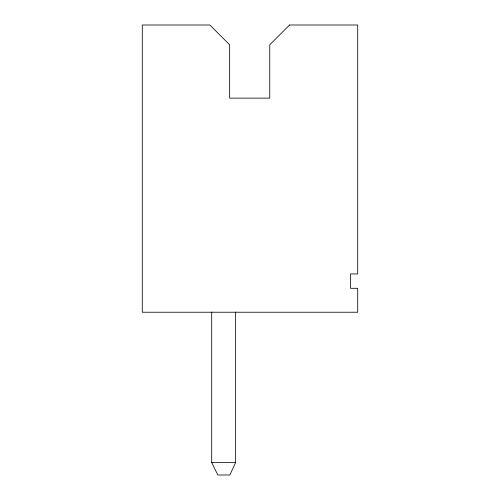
<?xml version="1.0" encoding="UTF-8"?>
<svg xmlns="http://www.w3.org/2000/svg" width="500" height="500" viewBox="0 0 500 500"><rect width="100%" height="100%" fill="white"/><g stroke="black" fill="none" stroke-linecap="round" stroke-linejoin="round"><path stroke-width="0.75" d="M235.637 312.125L235.637 462.575L229.8 475L217.831 475L211.7 462.575L211.7 312.125M211.7 462.575L235.637 462.575M289.544 25L269.75 44.794L269.75 98.131L229.656 98.131L229.656 44.794L209.856 25L142.287 25L142.287 312.231L357.713 312.231L357.713 288.3L350.531 288.3L350.531 273.938L357.713 273.938L357.713 25L289.544 25"/></g></svg>
